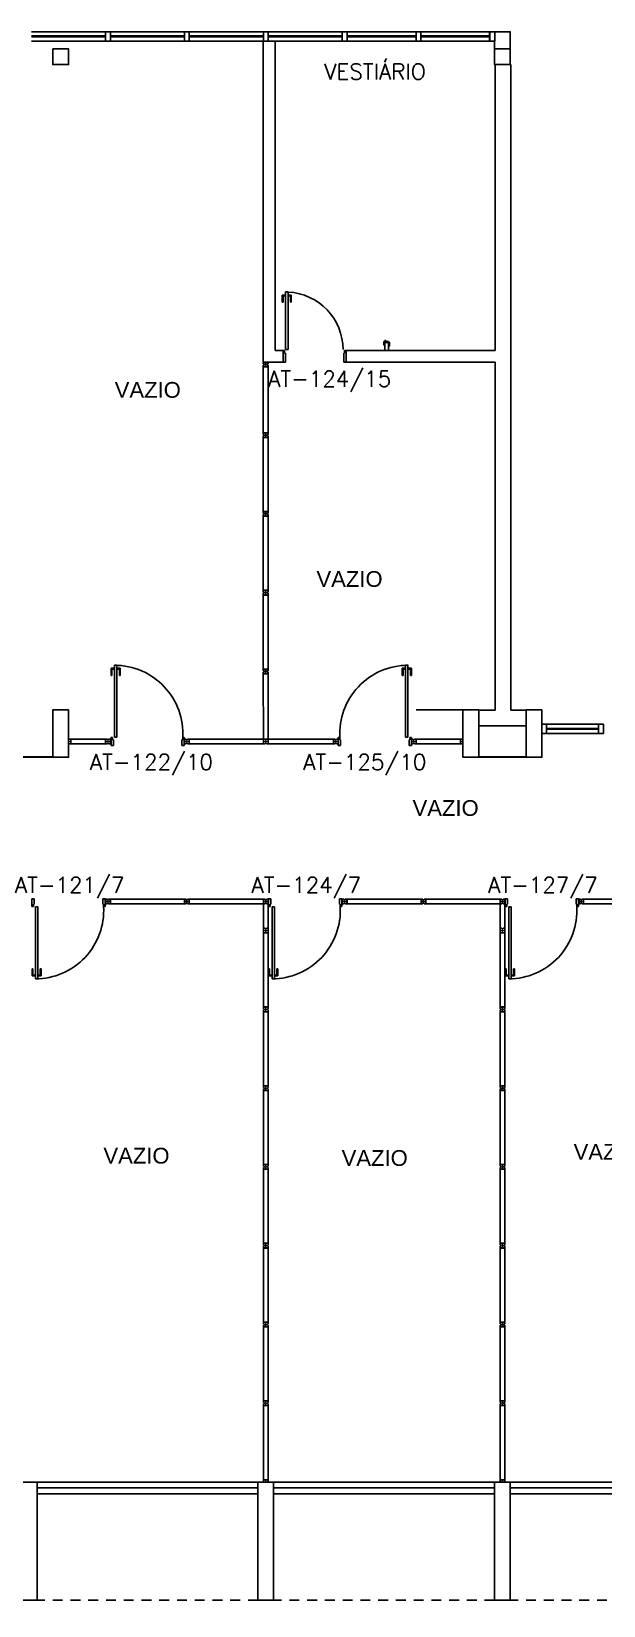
# Model space of a CAD drawing. Header units: millimetres. Extents: x 2860 to 3104, y 1039 to 1134.
# Drawn here: x 2993.24 to 3000.49, y 1050.61 to 1070.58 of the extents above; entities that cross this region are included whole.
import ezdxf

# ---------------------------------------------------------------- set-up
doc = ezdxf.new("R2010")
doc.units = ezdxf.units.MM
doc.linetypes.add('HIDDEN2', pattern=[0.1875, 0.125, -0.0625])
for name, color, linetype in [('ALV', 2, 'Continuous'), ('BANC', 2, 'Continuous'), ('DIV', 2, 'Continuous'), ('ESQ', 2, 'Continuous'), ('ESTR', 3, 'Continuous'), ('MACANETA', 2, 'Continuous'), ('MARCO', 2, 'Continuous'), ('PORTA', 2, 'Continuous'), ('PROJ', 1, 'HIDDEN2'), ('TEXTO', 2, 'Continuous'), ('TEXTO-CENTRO-CUSTO', 2, 'Continuous'), ('TEXTO-ENDEREÇO', 2, 'Continuous')]:
    doc.layers.add(name, color=color, linetype=linetype)
doc.styles.add('1', font='romans.shx')
doc.styles.get("Standard").update_dxf_attribs({"font": 'arial.ttf'})
doc.styles.add('UNB-100', font='simplex.shx', dxfattribs={"height": 0.2})
doc.styles.add('UNB-100-1', font='simplex.shx', dxfattribs={"height": 0.2})
doc.dimstyles.new('1-600', dxfattribs={"dimtxt": 1.1, "dimasz": 2.5, "dimexe": 2, "dimexo": 4, "dimgap": 0.2, "dimtad": 1, "dimdec": 0, "dimzin": 4, "dimdsep": 46, "dimlunit": 6, "dimtxsty": '1', "dimblk1": 'NONE', "dimblk2": 'NONE', "dimsah": 1, "dimcen": 0, "dimclrd": 2, "dimclre": 2, "dimclrt": 2, "dimadec": 0, "dimazin": 0, "dimtfac": 1, "dimtdec": 0, "dimtmove": 2, "dimatfit": 3, "dimldrblk": 'NONE', "dimfxl": 1, "dimtolj": 1, "dimtzin": 0, "dimarcsym": 0})

# ---------------------------------------------------------------- blocks, each defined once
blk = doc.blocks.new('*D71')
at = {"layer": 'DEFPOINTS', "color": 0, "transparency": 16777216}
for p in [(2912.108, 1050.674), (3053.108, 1050.674), (3053.108, 1044.174)]:
    blk.add_point(p, dxfattribs=at)
at = {"layer": 'TEXTO-CENTRO-CUSTO', "color": 2, "lineweight": -2, "transparency": 16777216}
for p, q in [((2912.108, 1046.674), (2912.108, 1042.174)), ((3053.108, 1046.674), (3053.108, 1042.174)), ((2912.108, 1044.174), (3053.108, 1044.174))]:
    blk.add_line(p, q, dxfattribs=at)
at = {"layer": 'TEXTO-CENTRO-CUSTO', "color": 2, "transparency": 16777216, "insert": (2982.608, 1045.107), "char_height": 1.1, "attachment_point": 5, "style": '1'}
blk.add_mtext('\\A1;Biologia', dxfattribs=at)
blk = doc.blocks.new('_NONE')
at = {"color": 0, "linetype": 'ByBlock'}
blk.add_circle((0, 0), 0.25, dxfattribs=at)
blk = doc.blocks.new('PILINT-TTS')
for points in [[(-0.2, 0), (-0.2, -0.2), (0, -0.2), (0, 0)], [(-0.8, 0), (-0.8, -0.2), (-1, -0.2), (-1, 0)], [(-0.8, -8.39), (-0.8, -8.99), (-1, -8.99), (-1, -8.39)]]:
    blk.add_lwpolyline(points, close=True)
blk.add_lwpolyline([(-0.2, -8.99), (0, -8.99), (0, -8.39), (-0.2, -8.39), (-0.2, -8.99)])
blk = doc.blocks.new('DIVMT-TTS')
for p, q in [((-0.03, 0.03), (-0.03, 0.006)), ((-0.008, 0.03), (-0.03, 0.03)), ((-0.0185, 0.006), (-0.03, 0.006)), ((-0.0185, -0.006), (-0.0185, 0.006)), ((-0.008, 0.03), (-0.008, 0.02)), ((-0.008, 0.02), (0.008, 0.02)), ((-0.0051, 0), (0.0051, 0)), ((0.0051, 0), (-0.0051, 0)), ((-0.0051, 0), (0.0051, 0)), ((0, -0.0051), (0, 0.0051)), ((0, 0.0051), (0, -0.0051)), ((0.008, 0.03), (0.008, 0.02)), ((0.008, 0.03), (0.03, 0.03)), ((0.0205, 0.006), (0.03, 0.006)), ((0.0205, -0.006), (0.0205, 0.006)), ((0.0205, 0.006), (0.0205, -0.006)), ((0.0205, 0.006), (0.03, 0.006)), ((0.97, 0.03), (0.03, 0.03)), ((0.03, 0.006), (0.03, 0.03)), ((0.03, -0.03), (0.03, 0.03)), ((0.03, -0.005), (0.03, 0.005)), ((0.97, -0.03), (0.97, 0.03)), ((0.97, 0.03), (0.97, 0.009)), ((0.97, 0.009), (0.97, 0.027)), ((0.9795, 0.006), (0.97, 0.006)), ((0.97, -0.005), (0.97, 0.005)), ((0.9795, 0.006), (0.9795, -0.006)), ((1.0051, 0), (0.9949, 0)), ((1, 0.0051), (1, -0.0051)), ((-0.0185, -0.006), (-0.03, -0.006)), ((-0.03, -0.03), (-0.03, -0.006)), ((-0.008, -0.03), (-0.03, -0.03)), ((-0.008, -0.03), (-0.008, -0.02)), ((-0.008, -0.02), (0.008, -0.02)), ((0.008, -0.03), (0.008, -0.02)), ((0.008, -0.03), (0.03, -0.03)), ((0.0205, -0.006), (0.03, -0.006)), ((0.0205, -0.006), (0.03, -0.006)), ((0.03, -0.006), (0.03, -0.03)), ((0.97, -0.03), (0.03, -0.03)), ((0.9795, -0.006), (0.97, -0.006)), ((0.97, -0.009), (0.97, -0.027))]:
    blk.add_line(p, q)
blk = doc.blocks.new('DIV-TTS')
for p, q in [((-0.0051, 0), (0.0051, 0)), ((0, -0.0051), (0, 0.0051)), ((0.0205, 0.006), (0.03, 0.006)), ((0.0205, -0.006), (0.0205, 0.006)), ((0.03, 0.03), (0.97, 0.03)), ((0.03, 0.03), (0.03, -0.03)), ((0.03, 0.009), (0.03, 0.027)), ((0.03, 0.005), (0.03, -0.005)), ((0.97, 0.03), (0.97, -0.03)), ((0.9795, 0.006), (0.97, 0.006)), ((0.97, 0.005), (0.97, -0.005)), ((0.9795, -0.006), (0.9795, 0.006)), ((1.0051, 0), (0.9949, 0)), ((0.9949, 0), (1.0051, 0)), ((1, -0.0051), (1, 0.0051)), ((0.0205, -0.006), (0.03, -0.006)), ((0.03, -0.03), (0.03, -0.009)), ((0.03, -0.009), (0.03, -0.027)), ((0.03, -0.03), (0.97, -0.03)), ((0.9795, -0.006), (0.97, -0.006))]:
    blk.add_line(p, q)
blk = doc.blocks.new('MTINI-TTS')
for p, q in [((-0.03, 0.008), (-0.03, 0.03)), ((0.03, 0.03), (-0.03, 0.03)), ((-0.03, 0.008), (-0.02, 0.008)), ((-0.009, 0.03), (-0.027, 0.03)), ((-0.02, 0.008), (-0.02, 0)), ((-0.001, 0), (-0.02, 0)), ((-0.006, 0.02), (-0.006, 0.03)), ((-0.006, 0.023), (-0.006, 0.027)), ((-0.006, 0.02), (0.006, 0.02)), ((0.005, 0.03), (-0.005, 0.03)), ((0.005, 0), (-0.005, 0)), ((0.004, 0.02), (-0.004, 0.02)), ((0.02, 0), (-0.001, 0)), ((0, -0.005), (0, 0.005)), ((0.006, 0.02), (0.006, 0.03)), ((0.006, 0.023), (0.006, 0.027)), ((0.009, 0.03), (0.027, 0.03)), ((0.03, 0.008), (0.02, 0.008)), ((0.02, 0), (0.02, 0.008)), ((0.03, 0.008), (0.03, 0.03))]:
    blk.add_line(p, q)
blk = doc.blocks.new('PDV2E-TTS')
at = {"layer": 'DIV'}
for p, q in [((-0.967, 0.035), (-0.967, 0.05)), ((-0.967, 0.05), (-0.937, 0.05)), ((-0.967, -0.035), (-0.967, 0.035)), ((-0.937, 0.05), (-0.937, -0.02)), ((-0.068, 0.05), (-0.068, -0.02)), ((-0.038, 0.05), (-0.068, 0.05)), ((-0.038, 0.035), (-0.038, 0.05)), ((-0.038, -0.035), (-0.038, 0.035)), ((-0.967, -0.05), (-0.967, -0.035)), ((-0.947, -0.05), (-0.967, -0.05)), ((-0.947, -0.02), (-0.947, -0.05)), ((-0.947, -0.02), (-0.937, -0.02)), ((-0.083, -0.054), (-0.113, -0.054)), ((-0.113, -0.054), (-0.113, -0.969)), ((-0.083, -0.054), (-0.083, -0.969)), ((-0.059, -0.02), (-0.068, -0.02)), ((-0.059, -0.02), (-0.059, -0.05)), ((-0.059, -0.05), (-0.037, -0.05)), ((-0.038, -0.05), (-0.038, -0.035)), ((-0.113, -0.969), (-0.083, -0.969))]:
    blk.add_line(p, q, dxfattribs=at)
at = {"layer": 'DIV', "color": 1}
for p, q in [((-0.145, -0.839), (-0.155, -0.839)), ((-0.155, -0.929), (-0.155, -0.839)), ((-0.155, -0.929), (-0.115, -0.929)), ((-0.145, -0.919), (-0.145, -0.839)), ((-0.145, -0.919), (-0.115, -0.919)), ((-0.05, -0.919), (-0.08, -0.919)), ((-0.04, -0.929), (-0.08, -0.929)), ((-0.05, -0.839), (-0.04, -0.839)), ((-0.05, -0.919), (-0.05, -0.839)), ((-0.04, -0.929), (-0.04, -0.839))]:
    blk.add_line(p, q, dxfattribs=at)
blk.add_arc((-0.081, -0.101), 0.867, 176.6046, 269.9049, dxfattribs=at)
blk = doc.blocks.new('MTT-TTS')
for p, q in [((-0.008, 0.03), (-0.03, 0.03)), ((-0.03, 0.03), (-0.03, 0.006)), ((-0.0185, 0.006), (-0.03, 0.006)), ((-0.0185, -0.006), (-0.0185, 0.006)), ((-0.008, 0.03), (-0.008, 0.02)), ((-0.008, 0.02), (0.008, 0.02)), ((-0.0051, 0), (0.0051, 0)), ((0, -0.0051), (0, 0.0051)), ((0.008, 0.03), (0.03, 0.03)), ((0.008, 0.03), (0.008, 0.02)), ((0.0205, -0.006), (0.0205, 0.006)), ((0.0205, 0.006), (0.03, 0.006)), ((0.03, 0.006), (0.03, 0.03)), ((-0.03, -0.03), (-0.03, -0.006)), ((-0.0185, -0.006), (-0.03, -0.006)), ((-0.008, -0.03), (-0.03, -0.03)), ((-0.008, -0.02), (0.008, -0.02)), ((-0.008, -0.03), (-0.008, -0.02)), ((0.008, -0.03), (0.008, -0.02)), ((0.008, -0.03), (0.03, -0.03)), ((0.0205, -0.006), (0.03, -0.006)), ((0.03, -0.006), (0.03, -0.03))]:
    blk.add_line(p, q)
blk = doc.blocks.new('PE80-TTS')
for p, q in [((0.075, 0), (-0.075, 0)), ((-0.075, -0.03), (-0.075, 0)), ((0.075, 0), (0.075, -0.02)), ((0.777, 0.01), (0.687, 0.01)), ((0.687, 0), (0.687, 0.01)), ((0.777, 0.01), (0.777, -0.03)), ((0.04, -0.03), (-0.075, -0.03)), ((0.075, -0.02), (0.04, -0.02)), ((0.04, -0.03), (0.04, -0.02)), ((0.085, -0.03), (0.817, -0.03)), ((0.085, -0.03), (0.085, -0.065)), ((0.085, -0.065), (0.817, -0.065)), ((0.767, 0), (0.687, 0)), ((0.767, -0.095), (0.687, -0.095)), ((0.687, -0.095), (0.687, -0.105)), ((0.777, -0.105), (0.687, -0.105)), ((0.767, 0), (0.767, -0.03)), ((0.767, -0.095), (0.767, -0.065)), ((0.777, -0.105), (0.777, -0.065)), ((0.817, -0.065), (0.817, -0.03)), ((0.04, -0.771), (-0.075, -0.771)), ((-0.075, -0.771), (-0.075, -0.801)), ((0.04, -0.771), (0.04, -0.781)), ((0.075, -0.781), (0.04, -0.781)), ((0.075, -0.801), (0.075, -0.781)), ((0.075, -0.801), (-0.075, -0.801)), ((0.075, -0.802), (-0.075, -0.802))]:
    blk.add_line(p, q)
at = {"color": 1}
blk.add_arc((0.085, -0.03), 0.731, 270, 357.3429, dxfattribs=at)

msp = doc.modelspace()

# ---------------------------------------------------------------- linework, layer by layer
at = {"layer": 'ALV'}
for p, q in [((2996.177, 1066.387), (2996.177, 1070.462)), ((2996.327, 1066.537), (2996.327, 1070.462)), ((2999.116, 1070.164), (2999.116, 1068.537)), ((2999.316, 1070.164), (2999.316, 1061.972)), ((2999.116, 1068.387), (2999.116, 1066.537)), ((2996.327, 1066.537), (2996.427, 1066.537)), ((2996.427, 1066.387), (2996.427, 1066.537)), ((2997.229, 1066.537), (2999.116, 1066.537)), ((2997.229, 1066.387), (2997.229, 1066.537)), ((2996.177, 1066.387), (2996.427, 1066.387)), ((2997.229, 1066.387), (2999.116, 1066.387)), ((2999.116, 1066.387), (2999.116, 1061.972)), ((2999.116, 1061.972), (2998.914, 1061.972)), ((2999.316, 1061.972), (2999.512, 1061.972)), ((2998.916, 1061.772), (2999.512, 1061.772))]:
    msp.add_line(p, q, dxfattribs=at)
at = {"layer": 'BANC'}
msp.add_line((2998.708, 1061.974), (2998.116, 1061.974), dxfattribs=at)
at = {"layer": 'DIV'}
for p, q in [((2997.766, 1066.637), (2997.716, 1066.637)), ((2997.716, 1066.637), (2997.716, 1066.537)), ((2997.766, 1066.637), (2997.766, 1066.537)), ((2996.177, 1066.365), (2996.177, 1066.387)), ((2996.177, 1066.387), (2996.201, 1066.387)), ((2996.177, 1066.365), (2996.187, 1066.365)), ((2996.177, 1066.349), (2996.187, 1066.349)), ((2996.177, 1066.349), (2996.177, 1066.327)), ((2996.177, 1065.492), (2996.177, 1066.327)), ((2996.201, 1066.327), (2996.177, 1066.327)), ((2996.177, 1066.327), (2996.237, 1066.327)), ((2996.187, 1066.365), (2996.187, 1066.349)), ((2996.201, 1066.375), (2996.201, 1066.387)), ((2996.201, 1066.375), (2996.213, 1066.375)), ((2996.201, 1066.336), (2996.213, 1066.336)), ((2996.201, 1066.336), (2996.201, 1066.327)), ((2996.213, 1066.336), (2996.201, 1066.336)), ((2996.201, 1066.336), (2996.201, 1066.327)), ((2996.202, 1066.357), (2996.212, 1066.357)), ((2996.212, 1066.357), (2996.202, 1066.357)), ((2996.202, 1066.327), (2996.212, 1066.327)), ((2996.207, 1066.362), (2996.207, 1066.352)), ((2996.207, 1066.352), (2996.207, 1066.362)), ((2996.207, 1066.362), (2996.207, 1066.352)), ((2996.213, 1066.375), (2996.213, 1066.387)), ((2996.237, 1066.387), (2996.213, 1066.387)), ((2996.213, 1066.336), (2996.213, 1066.327)), ((2996.213, 1066.336), (2996.213, 1066.327)), ((2996.213, 1066.327), (2996.237, 1066.327)), ((2996.237, 1066.365), (2996.227, 1066.365)), ((2996.227, 1066.365), (2996.227, 1066.349)), ((2996.237, 1066.349), (2996.227, 1066.349)), ((2996.237, 1066.365), (2996.237, 1066.387)), ((2996.237, 1066.349), (2996.237, 1066.327)), ((2996.237, 1065.492), (2996.237, 1066.327)), ((2996.177, 1065.492), (2996.237, 1065.492)), ((2996.198, 1065.492), (2996.18, 1065.492)), ((2996.201, 1065.482), (2996.201, 1065.492)), ((2996.213, 1065.482), (2996.201, 1065.482)), ((2996.202, 1065.492), (2996.212, 1065.492)), ((2996.212, 1065.462), (2996.202, 1065.462)), ((2996.207, 1065.457), (2996.207, 1065.467)), ((2996.213, 1065.482), (2996.213, 1065.492)), ((2996.216, 1065.492), (2996.234, 1065.492)), ((2996.237, 1065.492), (2996.216, 1065.492)), ((2996.177, 1062.47), (2996.177, 1062.492)), ((2996.177, 1062.492), (2996.201, 1062.492)), ((2996.177, 1062.47), (2996.187, 1062.47)), ((2996.177, 1062.454), (2996.187, 1062.454)), ((2996.177, 1062.454), (2996.177, 1062.432)), ((2996.187, 1062.47), (2996.187, 1062.454)), ((2996.201, 1062.48), (2996.201, 1062.492)), ((2996.201, 1062.48), (2996.213, 1062.48)), ((2996.202, 1062.462), (2996.212, 1062.462)), ((2996.212, 1062.462), (2996.202, 1062.462)), ((2996.207, 1062.467), (2996.207, 1062.457)), ((2996.207, 1062.457), (2996.207, 1062.467)), ((2996.207, 1062.467), (2996.207, 1062.457)), ((2996.213, 1062.48), (2996.213, 1062.492)), ((2996.237, 1062.492), (2996.213, 1062.492)), ((2996.237, 1062.47), (2996.227, 1062.47)), ((2996.227, 1062.47), (2996.227, 1062.454)), ((2996.237, 1062.454), (2996.227, 1062.454)), ((2996.237, 1062.47), (2996.237, 1062.492)), ((2996.237, 1062.454), (2996.237, 1062.432)), ((2996.178, 1061.603), (2996.177, 1062.432)), ((2996.201, 1062.432), (2996.177, 1062.432)), ((2996.177, 1062.432), (2996.237, 1062.432)), ((2996.201, 1062.441), (2996.213, 1062.441)), ((2996.201, 1062.441), (2996.201, 1062.432)), ((2996.213, 1062.441), (2996.201, 1062.441)), ((2996.201, 1062.441), (2996.201, 1062.432)), ((2996.202, 1062.432), (2996.212, 1062.432)), ((2996.213, 1062.441), (2996.213, 1062.432)), ((2996.213, 1062.441), (2996.213, 1062.432)), ((2996.213, 1062.432), (2996.237, 1062.432)), ((2996.238, 1061.603), (2996.237, 1062.432)), ((2993.713, 1061.573), (2993.703, 1061.573)), ((2993.703, 1061.573), (2993.713, 1061.573)), ((2993.703, 1061.573), (2993.713, 1061.573)), ((2993.708, 1061.574), (2993.708, 1061.593)), ((2993.716, 1061.593), (2993.708, 1061.593)), ((2993.708, 1061.578), (2993.708, 1061.568)), ((2993.708, 1061.568), (2993.708, 1061.578)), ((2993.708, 1061.553), (2993.708, 1061.574)), ((2993.708, 1061.553), (2993.716, 1061.553)), ((2993.716, 1061.603), (2993.716, 1061.593)), ((2993.716, 1061.603), (2993.738, 1061.603)), ((2993.716, 1061.543), (2993.716, 1061.553)), ((2993.716, 1061.543), (2993.738, 1061.543)), ((2993.728, 1061.579), (2993.728, 1061.567)), ((2993.728, 1061.579), (2993.738, 1061.579)), ((2993.728, 1061.579), (2993.728, 1061.567)), ((2993.728, 1061.579), (2993.738, 1061.579)), ((2993.728, 1061.569), (2993.728, 1061.577)), ((2993.728, 1061.567), (2993.738, 1061.567)), ((2993.728, 1061.567), (2993.738, 1061.567)), ((2993.73, 1061.579), (2993.735, 1061.579)), ((2993.73, 1061.567), (2993.735, 1061.567)), ((2994.178, 1061.603), (2993.738, 1061.603)), ((2993.738, 1061.543), (2993.738, 1061.603)), ((2993.738, 1061.543), (2993.738, 1061.603)), ((2993.738, 1061.582), (2993.738, 1061.6)), ((2993.738, 1061.568), (2993.738, 1061.578)), ((2993.738, 1061.568), (2993.738, 1061.578)), ((2993.738, 1061.564), (2993.738, 1061.546)), ((2994.178, 1061.543), (2993.738, 1061.543)), ((2994.178, 1061.603), (2994.178, 1061.582)), ((2994.178, 1061.543), (2994.178, 1061.603)), ((2994.178, 1061.603), (2994.178, 1061.579)), ((2994.2, 1061.603), (2994.178, 1061.603)), ((2994.178, 1061.582), (2994.178, 1061.6)), ((2994.187, 1061.579), (2994.178, 1061.579)), ((2994.189, 1061.579), (2994.178, 1061.579)), ((2994.178, 1061.568), (2994.178, 1061.578)), ((2994.187, 1061.567), (2994.178, 1061.567)), ((2994.189, 1061.567), (2994.178, 1061.567)), ((2994.178, 1061.543), (2994.178, 1061.567)), ((2994.178, 1061.564), (2994.178, 1061.546)), ((2994.2, 1061.543), (2994.178, 1061.543)), ((2994.187, 1061.579), (2994.187, 1061.567)), ((2994.189, 1061.567), (2994.189, 1061.579)), ((2994.2, 1061.603), (2994.2, 1061.593)), ((2994.2, 1061.593), (2994.216, 1061.593)), ((2994.2, 1061.543), (2994.2, 1061.553)), ((2994.2, 1061.553), (2994.216, 1061.553)), ((2994.213, 1061.573), (2994.203, 1061.573)), ((2994.203, 1061.573), (2994.213, 1061.573)), ((2994.213, 1061.573), (2994.203, 1061.573)), ((2994.203, 1061.573), (2994.213, 1061.573)), ((2994.208, 1061.578), (2994.208, 1061.568)), ((2994.208, 1061.568), (2994.208, 1061.578)), ((2994.208, 1061.578), (2994.208, 1061.568)), ((2994.216, 1061.603), (2994.216, 1061.593)), ((2994.216, 1061.603), (2994.238, 1061.603)), ((2994.216, 1061.543), (2994.216, 1061.553)), ((2994.216, 1061.543), (2994.238, 1061.543)), ((2994.228, 1061.579), (2994.238, 1061.579)), ((2994.228, 1061.567), (2994.228, 1061.579)), ((2994.228, 1061.579), (2994.228, 1061.567)), ((2994.228, 1061.579), (2994.238, 1061.579)), ((2994.228, 1061.567), (2994.238, 1061.567)), ((2994.228, 1061.567), (2994.238, 1061.567)), ((2994.238, 1061.579), (2994.238, 1061.603)), ((2994.238, 1061.543), (2994.238, 1061.603)), ((2994.238, 1061.568), (2994.238, 1061.578)), ((2994.238, 1061.567), (2994.238, 1061.543)), ((2995.178, 1061.543), (2995.178, 1061.603)), ((2995.178, 1061.603), (2995.178, 1061.582)), ((2995.178, 1061.603), (2995.178, 1061.579)), ((2995.2, 1061.603), (2995.178, 1061.603)), ((2995.178, 1061.582), (2995.178, 1061.6)), ((2995.187, 1061.579), (2995.178, 1061.579)), ((2995.189, 1061.579), (2995.178, 1061.579)), ((2995.178, 1061.568), (2995.178, 1061.578)), ((2995.187, 1061.567), (2995.178, 1061.567)), ((2995.189, 1061.567), (2995.178, 1061.567)), ((2995.178, 1061.543), (2995.178, 1061.567)), ((2995.178, 1061.564), (2995.178, 1061.546)), ((2995.2, 1061.543), (2995.178, 1061.543)), ((2995.187, 1061.579), (2995.187, 1061.567)), ((2995.189, 1061.567), (2995.189, 1061.579)), ((2995.2, 1061.603), (2995.2, 1061.593)), ((2995.2, 1061.593), (2995.216, 1061.593)), ((2995.2, 1061.543), (2995.2, 1061.553)), ((2995.2, 1061.553), (2995.216, 1061.553)), ((2995.213, 1061.573), (2995.203, 1061.573)), ((2995.203, 1061.573), (2995.213, 1061.573)), ((2995.213, 1061.573), (2995.203, 1061.573)), ((2995.203, 1061.573), (2995.213, 1061.573)), ((2995.208, 1061.578), (2995.208, 1061.568)), ((2995.208, 1061.568), (2995.208, 1061.578)), ((2995.208, 1061.578), (2995.208, 1061.568)), ((2995.216, 1061.603), (2995.216, 1061.593)), ((2995.216, 1061.603), (2995.238, 1061.603)), ((2995.216, 1061.543), (2995.216, 1061.553)), ((2995.216, 1061.543), (2995.238, 1061.543)), ((2995.228, 1061.579), (2995.238, 1061.579)), ((2995.228, 1061.567), (2995.228, 1061.579)), ((2995.228, 1061.579), (2995.228, 1061.567)), ((2995.228, 1061.579), (2995.238, 1061.579)), ((2995.228, 1061.567), (2995.238, 1061.567)), ((2995.228, 1061.567), (2995.238, 1061.567)), ((2996.178, 1061.603), (2995.238, 1061.603)), ((2995.238, 1061.579), (2995.238, 1061.603)), ((2995.238, 1061.543), (2995.238, 1061.603)), ((2995.238, 1061.568), (2995.238, 1061.578)), ((2995.238, 1061.567), (2995.238, 1061.543)), ((2996.178, 1061.543), (2995.238, 1061.543)), ((2996.178, 1061.603), (2996.238, 1061.603)), ((2996.178, 1061.543), (2996.178, 1061.603)), ((2996.178, 1061.603), (2996.178, 1061.582)), ((2996.178, 1061.603), (2996.178, 1061.579)), ((2996.2, 1061.603), (2996.178, 1061.603)), ((2996.178, 1061.582), (2996.178, 1061.6)), ((2996.187, 1061.579), (2996.178, 1061.579)), ((2996.189, 1061.579), (2996.178, 1061.579)), ((2996.178, 1061.568), (2996.178, 1061.578)), ((2996.187, 1061.567), (2996.178, 1061.567)), ((2996.189, 1061.567), (2996.178, 1061.567)), ((2996.178, 1061.543), (2996.178, 1061.567)), ((2996.178, 1061.564), (2996.178, 1061.546)), ((2996.2, 1061.543), (2996.178, 1061.543)), ((2996.199, 1061.603), (2996.181, 1061.603)), ((2996.187, 1061.579), (2996.187, 1061.567)), ((2996.189, 1061.567), (2996.189, 1061.579)), ((2996.2, 1061.603), (2996.2, 1061.593)), ((2996.2, 1061.593), (2996.216, 1061.593)), ((2996.2, 1061.543), (2996.2, 1061.553)), ((2996.2, 1061.553), (2996.216, 1061.553)), ((2996.202, 1061.593), (2996.202, 1061.603)), ((2996.214, 1061.593), (2996.202, 1061.593)), ((2996.203, 1061.603), (2996.213, 1061.603)), ((2996.213, 1061.573), (2996.203, 1061.573)), ((2996.213, 1061.573), (2996.203, 1061.573)), ((2996.203, 1061.573), (2996.213, 1061.573)), ((2996.213, 1061.573), (2996.203, 1061.573)), ((2996.203, 1061.573), (2996.213, 1061.573)), ((2996.208, 1061.568), (2996.208, 1061.578)), ((2996.208, 1061.578), (2996.208, 1061.568)), ((2996.208, 1061.568), (2996.208, 1061.578)), ((2996.208, 1061.578), (2996.208, 1061.568)), ((2996.214, 1061.593), (2996.214, 1061.603)), ((2996.216, 1061.603), (2996.216, 1061.593)), ((2996.216, 1061.603), (2996.238, 1061.603)), ((2996.216, 1061.543), (2996.216, 1061.553)), ((2996.216, 1061.543), (2996.238, 1061.543)), ((2996.217, 1061.603), (2996.235, 1061.603)), ((2996.238, 1061.603), (2996.217, 1061.603)), ((2996.228, 1061.579), (2996.238, 1061.579)), ((2996.228, 1061.567), (2996.228, 1061.579)), ((2996.228, 1061.579), (2996.228, 1061.567)), ((2996.228, 1061.579), (2996.238, 1061.579)), ((2996.228, 1061.567), (2996.238, 1061.567)), ((2996.228, 1061.567), (2996.238, 1061.567)), ((2997.067, 1061.603), (2996.238, 1061.603)), ((2996.238, 1061.579), (2996.238, 1061.603)), ((2996.238, 1061.543), (2996.238, 1061.603)), ((2996.238, 1061.568), (2996.238, 1061.578)), ((2996.238, 1061.567), (2996.238, 1061.543)), ((2997.067, 1061.543), (2996.238, 1061.543)), ((2997.067, 1061.543), (2997.067, 1061.603)), ((2997.067, 1061.603), (2997.067, 1061.582)), ((2997.067, 1061.603), (2997.067, 1061.579)), ((2997.089, 1061.603), (2997.067, 1061.603)), ((2997.067, 1061.582), (2997.067, 1061.6)), ((2997.077, 1061.579), (2997.067, 1061.579)), ((2997.079, 1061.579), (2997.067, 1061.579)), ((2997.067, 1061.568), (2997.067, 1061.578)), ((2997.077, 1061.567), (2997.067, 1061.567)), ((2997.079, 1061.567), (2997.067, 1061.567)), ((2997.067, 1061.543), (2997.067, 1061.567)), ((2997.067, 1061.564), (2997.067, 1061.546)), ((2997.089, 1061.543), (2997.067, 1061.543)), ((2997.077, 1061.579), (2997.077, 1061.567)), ((2997.079, 1061.567), (2997.079, 1061.579)), ((2997.089, 1061.603), (2997.089, 1061.593)), ((2997.089, 1061.593), (2997.105, 1061.593)), ((2997.089, 1061.543), (2997.089, 1061.553)), ((2997.089, 1061.553), (2997.105, 1061.553)), ((2997.102, 1061.573), (2997.092, 1061.573)), ((2997.092, 1061.573), (2997.102, 1061.573)), ((2997.102, 1061.573), (2997.092, 1061.573)), ((2997.092, 1061.573), (2997.102, 1061.573)), ((2997.097, 1061.578), (2997.097, 1061.568)), ((2997.097, 1061.568), (2997.097, 1061.578)), ((2997.097, 1061.578), (2997.097, 1061.568)), ((2997.105, 1061.603), (2997.105, 1061.593)), ((2997.105, 1061.603), (2997.127, 1061.603)), ((2997.105, 1061.543), (2997.105, 1061.553)), ((2997.105, 1061.543), (2997.127, 1061.543)), ((2997.118, 1061.579), (2997.127, 1061.579)), ((2997.118, 1061.567), (2997.118, 1061.579)), ((2997.118, 1061.579), (2997.118, 1061.567)), ((2997.118, 1061.579), (2997.127, 1061.579)), ((2997.118, 1061.567), (2997.127, 1061.567)), ((2997.118, 1061.567), (2997.127, 1061.567)), ((2997.127, 1061.579), (2997.127, 1061.603)), ((2997.127, 1061.543), (2997.127, 1061.603)), ((2997.127, 1061.568), (2997.127, 1061.578)), ((2997.127, 1061.567), (2997.127, 1061.543)), ((2998.056, 1061.603), (2998.056, 1061.579)), ((2998.078, 1061.603), (2998.056, 1061.603)), ((2998.056, 1061.543), (2998.056, 1061.603)), ((2998.056, 1061.603), (2998.056, 1061.582)), ((2998.056, 1061.582), (2998.056, 1061.6)), ((2998.067, 1061.579), (2998.056, 1061.579)), ((2998.065, 1061.579), (2998.056, 1061.579)), ((2998.056, 1061.568), (2998.056, 1061.578)), ((2998.067, 1061.567), (2998.056, 1061.567)), ((2998.056, 1061.543), (2998.056, 1061.567)), ((2998.065, 1061.567), (2998.056, 1061.567)), ((2998.056, 1061.564), (2998.056, 1061.546)), ((2998.078, 1061.543), (2998.056, 1061.543)), ((2998.065, 1061.579), (2998.065, 1061.567)), ((2998.067, 1061.567), (2998.067, 1061.579)), ((2998.078, 1061.603), (2998.078, 1061.593)), ((2998.078, 1061.593), (2998.094, 1061.593)), ((2998.078, 1061.543), (2998.078, 1061.553)), ((2998.078, 1061.553), (2998.094, 1061.553)), ((2998.081, 1061.573), (2998.091, 1061.573)), ((2998.091, 1061.573), (2998.081, 1061.573)), ((2998.081, 1061.573), (2998.091, 1061.573)), ((2998.091, 1061.573), (2998.081, 1061.573)), ((2998.086, 1061.568), (2998.086, 1061.578)), ((2998.086, 1061.578), (2998.086, 1061.568)), ((2998.086, 1061.578), (2998.086, 1061.568)), ((2998.094, 1061.603), (2998.094, 1061.593)), ((2998.094, 1061.603), (2998.116, 1061.603)), ((2998.094, 1061.543), (2998.094, 1061.553)), ((2998.094, 1061.543), (2998.116, 1061.543)), ((2998.106, 1061.579), (2998.116, 1061.579)), ((2998.106, 1061.567), (2998.106, 1061.579)), ((2998.106, 1061.579), (2998.106, 1061.567)), ((2998.106, 1061.579), (2998.116, 1061.579)), ((2998.106, 1061.567), (2998.116, 1061.567)), ((2998.106, 1061.567), (2998.116, 1061.567)), ((2998.116, 1061.579), (2998.116, 1061.603)), ((2998.116, 1061.543), (2998.116, 1061.603)), ((2998.678, 1061.603), (2998.116, 1061.603)), ((2998.116, 1061.568), (2998.116, 1061.578)), ((2998.116, 1061.567), (2998.116, 1061.543)), ((2998.678, 1061.543), (2998.116, 1061.543)), ((2998.678, 1061.603), (2998.678, 1061.582)), ((2998.678, 1061.543), (2998.678, 1061.603)), ((2998.7, 1061.602), (2998.678, 1061.602)), ((2998.678, 1061.602), (2998.678, 1061.542)), ((2998.678, 1061.582), (2998.678, 1061.6)), ((2998.678, 1061.581), (2998.678, 1061.599)), ((2998.687, 1061.579), (2998.678, 1061.579)), ((2998.678, 1061.568), (2998.678, 1061.578)), ((2998.687, 1061.578), (2998.678, 1061.578)), ((2998.678, 1061.577), (2998.678, 1061.567)), ((2998.687, 1061.567), (2998.678, 1061.567)), ((2998.687, 1061.566), (2998.678, 1061.566)), ((2998.678, 1061.564), (2998.678, 1061.546)), ((2998.678, 1061.563), (2998.678, 1061.545)), ((2998.7, 1061.542), (2998.678, 1061.542)), ((2998.685, 1061.578), (2998.681, 1061.578)), ((2998.685, 1061.566), (2998.681, 1061.566)), ((2998.687, 1061.579), (2998.687, 1061.567)), ((2998.687, 1061.566), (2998.687, 1061.578)), ((2998.687, 1061.576), (2998.687, 1061.568)), ((2998.7, 1061.602), (2998.7, 1061.592)), ((2998.708, 1061.592), (2998.7, 1061.592)), ((2998.7, 1061.542), (2998.7, 1061.552)), ((2998.7, 1061.552), (2998.708, 1061.552)), ((2998.713, 1061.573), (2998.702, 1061.573)), ((2998.713, 1061.572), (2998.702, 1061.572)), ((2998.708, 1061.592), (2998.708, 1061.571)), ((2998.708, 1061.578), (2998.708, 1061.568)), ((2998.708, 1061.577), (2998.708, 1061.567)), ((2998.708, 1061.571), (2998.708, 1061.552)), ((2992.908, 1061.38), (2993.51, 1061.38)), ((2992.908, 1061.374), (2993.51, 1061.374)), ((2998.908, 1061.38), (2999.51, 1061.38)), ((2998.908, 1061.374), (2999.51, 1061.374)), ((2996.178, 1059.168), (2996.178, 1059.574)), ((2996.238, 1059.144), (2996.238, 1059.574)), ((2999.178, 1059.168), (2999.178, 1059.574)), ((2999.238, 1059.144), (2999.238, 1059.574))]:
    msp.add_line(p, q, dxfattribs=at)
at = {"layer": 'ESQ'}
for p, q in [((2993.238, 1070.516), (2994.178, 1070.516)), ((2993.238, 1070.462), (2994.178, 1070.462)), ((2994.178, 1070.582), (2993.239, 1070.582)), ((2994.178, 1070.528), (2993.239, 1070.528)), ((2994.238, 1070.582), (2994.178, 1070.582)), ((2994.178, 1070.582), (2994.178, 1070.463)), ((2994.178, 1070.462), (2994.238, 1070.462)), ((2994.238, 1070.462), (2994.238, 1070.582)), ((2994.238, 1070.516), (2995.178, 1070.516)), ((2994.238, 1070.462), (2995.178, 1070.462)), ((2995.178, 1070.582), (2994.239, 1070.582)), ((2995.178, 1070.528), (2994.239, 1070.528)), ((2995.238, 1070.582), (2995.178, 1070.582)), ((2995.178, 1070.582), (2995.178, 1070.463)), ((2995.178, 1070.462), (2995.238, 1070.462)), ((2995.238, 1070.462), (2995.238, 1070.582)), ((2995.238, 1070.516), (2996.178, 1070.516)), ((2995.238, 1070.462), (2996.178, 1070.462)), ((2996.178, 1070.582), (2995.239, 1070.582)), ((2996.178, 1070.528), (2995.239, 1070.528)), ((2996.238, 1070.582), (2996.178, 1070.582)), ((2996.178, 1070.582), (2996.178, 1070.463)), ((2996.238, 1070.582), (2996.178, 1070.582)), ((2996.178, 1070.582), (2996.178, 1070.463)), ((2996.178, 1070.462), (2996.238, 1070.462)), ((2996.178, 1070.462), (2996.238, 1070.462)), ((2996.238, 1070.462), (2996.238, 1070.582)), ((2996.238, 1070.462), (2996.238, 1070.582)), ((2996.238, 1070.516), (2997.178, 1070.516)), ((2996.238, 1070.462), (2997.178, 1070.462)), ((2997.178, 1070.582), (2996.239, 1070.582)), ((2997.178, 1070.528), (2996.239, 1070.528)), ((2997.238, 1070.582), (2997.178, 1070.582)), ((2997.178, 1070.582), (2997.178, 1070.463)), ((2997.178, 1070.462), (2997.238, 1070.462)), ((2997.238, 1070.462), (2997.238, 1070.582)), ((2997.238, 1070.516), (2998.114, 1070.516)), ((2997.238, 1070.462), (2998.114, 1070.462)), ((2998.114, 1070.582), (2997.239, 1070.582)), ((2998.114, 1070.528), (2997.239, 1070.528)), ((2998.174, 1070.582), (2998.114, 1070.582)), ((2998.114, 1070.582), (2998.114, 1070.463)), ((2998.114, 1070.462), (2998.174, 1070.462)), ((2998.174, 1070.462), (2998.174, 1070.582)), ((2998.174, 1070.516), (2999.05, 1070.516)), ((2998.174, 1070.462), (2999.05, 1070.462)), ((2999.05, 1070.582), (2998.175, 1070.582)), ((2999.05, 1070.528), (2998.175, 1070.528)), ((2999.046, 1070.582), (2999.046, 1070.462)), ((2999.11, 1070.582), (2999.05, 1070.582)), ((2999.05, 1070.582), (2999.05, 1070.463)), ((2999.05, 1070.462), (2999.11, 1070.462)), ((2999.108, 1070.364), (2999.108, 1070.463)), ((2999.11, 1070.582), (2999.309, 1070.582)), ((2999.11, 1070.462), (2999.11, 1070.582)), ((2999.308, 1070.364), (2999.308, 1070.585)), ((2999.708, 1061.794), (2999.708, 1061.674)), ((2999.768, 1061.794), (2999.708, 1061.794)), ((2999.708, 1061.674), (2999.768, 1061.674)), ((2999.768, 1061.674), (2999.768, 1061.794)), ((2999.768, 1061.728), (3000.428, 1061.728)), ((2999.768, 1061.674), (3000.428, 1061.674)), ((3000.428, 1061.794), (2999.769, 1061.794)), ((3000.428, 1061.74), (2999.769, 1061.74)), ((3000.488, 1061.794), (3000.428, 1061.794)), ((3000.428, 1061.794), (3000.428, 1061.674)), ((3000.428, 1061.674), (3000.488, 1061.674)), ((3000.488, 1061.674), (3000.488, 1061.794))]:
    msp.add_line(p, q, dxfattribs=at)
at = {"layer": 'ESQ', "color": 1}
for p, q in [((2993.308, 1052.174), (2996.108, 1052.174)), ((2993.308, 1052.099), (2996.108, 1052.099)), ((2996.308, 1052.174), (2999.108, 1052.174)), ((2996.308, 1052.099), (2999.108, 1052.099)), ((2999.308, 1052.174), (3002.108, 1052.174)), ((2999.308, 1052.099), (3002.108, 1052.099)), ((2993.308, 1052.024), (2996.108, 1052.024)), ((2996.308, 1052.024), (2999.108, 1052.024)), ((2999.308, 1052.024), (3002.108, 1052.024))]:
    msp.add_line(p, q, dxfattribs=at)
at = {"layer": 'ESTR', "color": 3}
for points in [[(2999.308, 1070.364), (2999.308, 1070.164), (2999.108, 1070.164), (2999.108, 1070.364)], [(2998.908, 1061.974), (2998.908, 1061.374), (2998.708, 1061.374), (2998.708, 1061.974)]]:
    msp.add_lwpolyline(points, close=True, dxfattribs=at)
msp.add_lwpolyline([(2999.508, 1061.374), (2999.708, 1061.374), (2999.708, 1061.974), (2999.508, 1061.974), (2999.508, 1061.373)], dxfattribs=at)
at = {"layer": 'ESTR'}
for points in [[(2993.308, 1052.174), (2993.308, 1050.674), (2993.108, 1050.674), (2993.108, 1052.174)], [(2996.308, 1052.174), (2996.308, 1050.674), (2996.108, 1050.674), (2996.108, 1052.174)], [(2999.308, 1052.174), (2999.308, 1050.674), (2999.108, 1050.674), (2999.108, 1052.174)]]:
    msp.add_lwpolyline(points, close=True, dxfattribs=at)
at = {"layer": 'MACANETA'}
msp.add_line((2999.116, 1068.387), (2999.116, 1068.537), dxfattribs=at)
at = {"layer": 'MARCO'}
for p, q in [((2997.706, 1066.652), (2997.706, 1066.602)), ((2997.716, 1066.652), (2997.706, 1066.652)), ((2997.716, 1066.662), (2997.716, 1066.652)), ((2997.731, 1066.662), (2997.716, 1066.662)), ((2997.716, 1066.637), (2997.716, 1066.652)), ((2997.731, 1066.652), (2997.731, 1066.662)), ((2997.766, 1066.652), (2997.731, 1066.652)), ((2997.766, 1066.642), (2997.766, 1066.652)), ((2997.706, 1066.602), (2997.716, 1066.602)), ((2997.766, 1066.637), (2997.766, 1066.642)), ((2997.776, 1066.642), (2997.766, 1066.642)), ((2997.766, 1066.592), (2997.776, 1066.592)), ((2997.776, 1066.592), (2997.776, 1066.642))]:
    msp.add_line(p, q, dxfattribs=at)
at = {"layer": 'PROJ'}
for p, q in [((2996.108, 1050.674), (2993.308, 1050.674)), ((2999.108, 1050.674), (2996.308, 1050.674)), ((3002.108, 1050.674), (2999.308, 1050.674))]:
    msp.add_line(p, q, dxfattribs=at)

# ---------------------------------------------------------------- block references
at = {"layer": 'DIV'}
for name, p, rotation in [('DIVMT-TTS', (2996.207, 1065.462), 270), ('DIVMT-TTS', (2996.207, 1064.462), 270), ('DIVMT-TTS', (2996.207, 1063.462), 270), ('PDV2E-TTS', (2994.208, 1061.573), 180), ('DIVMT-TTS', (2996.208, 1058.174), 90), ('DIVMT-TTS', (2999.208, 1058.174), 90), ('DIVMT-TTS', (2996.208, 1057.174), 90), ('DIVMT-TTS', (2999.208, 1057.174), 90), ('DIVMT-TTS', (2996.208, 1056.174), 90), ('DIVMT-TTS', (2999.208, 1056.174), 90), ('DIVMT-TTS', (2996.208, 1055.174), 90), ('DIVMT-TTS', (2999.208, 1055.174), 90), ('DIVMT-TTS', (2996.208, 1054.174), 90), ('DIVMT-TTS', (2999.208, 1054.174), 90), ('DIVMT-TTS', (2996.208, 1053.174), 90), ('DIVMT-TTS', (2999.208, 1053.174), 90), ('DIV-TTS', (2996.208, 1052.174), 90), ('DIV-TTS', (2999.208, 1052.174), 90)]:
    msp.add_blockref(name, p, dxfattribs=dict(at, rotation=rotation))
at = {"layer": 'DIV', "xscale": -1, "rotation": 180}
msp.add_blockref('PDV2E-TTS', (2998.094, 1061.573), dxfattribs=at)
at = {"layer": 'DIV', "xscale": -1}
for p in [(2993.205, 1059.528), (2996.205, 1059.528), (2999.205, 1059.528)]:
    msp.add_blockref('PDV2E-TTS', p, dxfattribs=at)
at = {"layer": 'DIV'}
for name, p in [('DIVMT-TTS', (2994.208, 1059.544)), ('DIVMT-TTS', (2995.208, 1059.544)), ('MTT-TTS', (2996.208, 1059.544)), ('MTT-TTS', (2996.208, 1059.544)), ('DIVMT-TTS', (2997.208, 1059.544)), ('DIVMT-TTS', (2998.208, 1059.544)), ('MTT-TTS', (2999.208, 1059.544)), ('MTT-TTS', (2999.208, 1059.544)), ('DIVMT-TTS', (3000.208, 1059.544)), ('MTT-TTS', (2996.208, 1059.174)), ('MTT-TTS', (2999.208, 1059.174)), ('MTINI-TTS', (2996.208, 1052.174)), ('MTINI-TTS', (2999.208, 1052.174))]:
    msp.add_blockref(name, p, dxfattribs=at)
at = {"layer": 'ESTR', "color": 9}
msp.add_blockref('PILINT-TTS', (2993.708, 1070.364), dxfattribs=at)
at = {"layer": 'PORTA', "rotation": 90}
msp.add_blockref('PE80-TTS', (2996.427, 1066.462), dxfattribs=at)

# ---------------------------------------------------------------- texts
at = {"layer": 'TEXTO', "style": 'UNB-100'}
msp.add_text('VESTIÁRIO', height=0.2, dxfattribs=at).set_placement((2996.95, 1069.976))
at = {"layer": 'TEXTO'}
for p in [(2994.293, 1065.936), (2996.851, 1063.536), (2998.069, 1060.629), (3000.111, 1056.264), (2994.15, 1056.216), (2997.17, 1056.187)]:
    msp.add_text('VAZIO', height=0.2, dxfattribs=at).set_placement(p)
at = {"layer": 'TEXTO-ENDEREÇO', "style": 'UNB-100-1'}
for s, p in [('AT-124/15', (2996.239, 1066.076)), ('AT-122/10', (2993.979, 1061.212)), ('AT-125/10', (2996.684, 1061.212)), ('AT-121/7', (2993.028, 1059.653)), ('AT-124/7', (2996.028, 1059.653)), ('AT-127/7', (2999.028, 1059.653))]:
    msp.add_text(s, height=0.2, dxfattribs=at).set_placement(p)

# ---------------------------------------------------------------- dimensions: what is measured, and where the dimension line sits
at = {"layer": 'TEXTO-CENTRO-CUSTO'}
dim = msp.add_aligned_dim(p1=(2912.108, 1050.674), p2=(3053.108, 1050.674), distance=-6.5, text='Biologia', dimstyle='1-600', dxfattribs=at)
dim.commit()
dim.dimension.update_dxf_attribs({"geometry": '*D71', "text_midpoint": (2982.608, 1045.107)})

doc.saveas('drawing.dxf')
